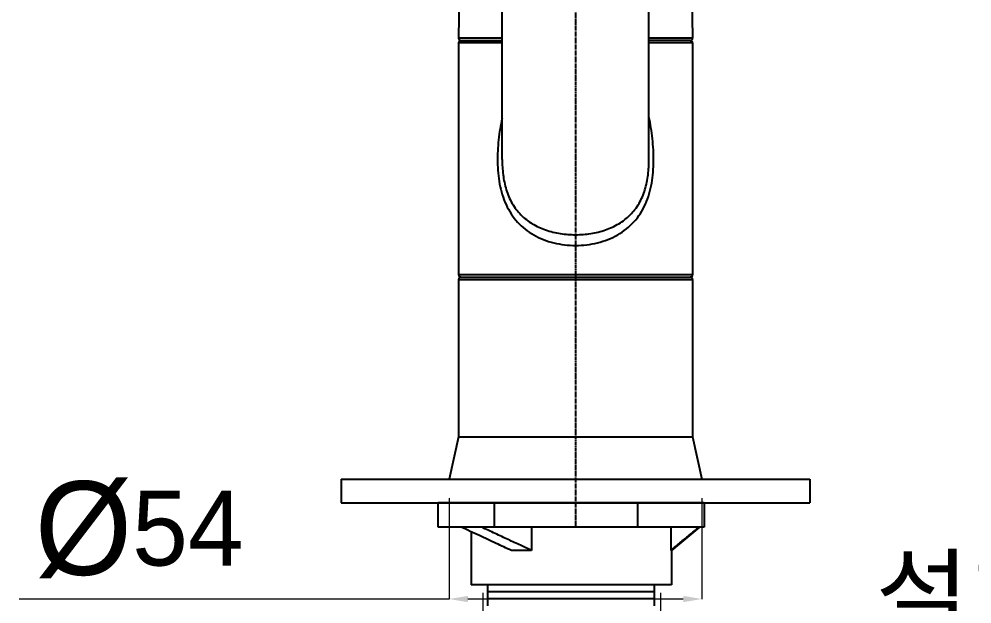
# Model space of a CAD drawing. Header units: millimetres. Extents: x 703 to 2175, y 672 to 1709.
# Drawn here: x 971.4 to 1174.9, y 1264 to 1388.9 of the extents above; entities that cross this region are included whole.
import ezdxf

# ---------------------------------------------------------------- set-up
doc = ezdxf.new("R2010")
doc.units = ezdxf.units.MM
doc.linetypes.add('CENTER', pattern=[0.6, 0.375, -0.075, 0.075, -0.075])
doc.layers.add('02___PRT_ALL_AXES', color=7, linetype='Continuous')
doc.styles.add('Daelim Dimension', font='')
doc.styles.get('Daelim Dimension').set_extended_font_data('나눔고딕')
doc.dimstyles.new('DEFAULT', dxfattribs={"dimscale": 2, "dimtxt": 2, "dimasz": 2, "dimexe": 0, "dimexo": 2, "dimgap": 1, "dimtad": 1, "dimdec": 1, "dimzin": 9, "dimdsep": 46, "dimtxsty": 'Daelim Dimension', "dimcen": 0.5, "dimclrd": 252, "dimclre": 252, "dimclrt": 3, "dimadec": 1, "dimazin": 0, "dimtfac": 1, "dimtdec": 1, "dimtix": 1, "dimtmove": 0, "dimatfit": 3, "dimfxl": 1, "dimtolj": 1, "dimtzin": 1, "dimlwd": 9, "dimlwe": 9, "dimarcsym": 0})

# ---------------------------------------------------------------- blocks, each defined once
blk = doc.blocks.new('*D4')
at = {"color": 5, "lineweight": 9, "transparency": 16777216}
for p, q in [((1063.25, 1286.59), (1063.25, 1265.03)), ((1117.25, 1286.59), (1117.25, 1265.03)), ((1063.25, 1265.03), (971.39, 1265.03)), ((1113.25, 1265.03), (1067.25, 1265.03))]:
    blk.add_line(p, q, dxfattribs=at)
at = {"color": 5, "transparency": 16777216}
for points in [[(1067.25, 1265.69), (1067.25, 1264.36), (1063.25, 1265.03)], [(1113.25, 1265.69), (1113.25, 1264.36), (1117.25, 1265.03)]]:
    blk.add_solid(points, dxfattribs=at)
at = {"layer": 'Defpoints', "color": 0, "transparency": 16777216}
for p in [(1063.25, 1290.59), (1117.25, 1290.59), (1117.25, 1265.03)]:
    blk.add_point(p, dxfattribs=at)
at = {"color": 7, "transparency": 16777216, "insert": (997.04, 1279.8), "char_height": 16, "attachment_point": 5, "style": 'Daelim Dimension'}
blk.add_mtext('\\A1;{\\H1.25x;\\C256;Ø}54', dxfattribs=at)
blk = doc.blocks.new('*D6')
at = {"color": 5, "lineweight": 9, "transparency": 16777216}
for p, q in [((1070.41, 1266.33), (1070.41, 1250.12)), ((1108.41, 1266.33), (1108.41, 1250.12)), ((1074.41, 1250.12), (1104.41, 1250.12)), ((1108.41, 1250.12), (1291.71, 1250.12))]:
    blk.add_line(p, q, dxfattribs=at)
at = {"color": 5, "transparency": 16777216}
for points in [[(1074.41, 1250.79), (1074.41, 1249.45), (1070.41, 1250.12)], [(1104.41, 1250.79), (1104.41, 1249.45), (1108.41, 1250.12)]]:
    blk.add_solid(points, dxfattribs=at)
at = {"layer": 'Defpoints', "color": 0, "transparency": 16777216}
for p in [(1070.41, 1270.33), (1108.41, 1270.33), (1108.41, 1250.12)]:
    blk.add_point(p, dxfattribs=at)
at = {"color": 7, "transparency": 16777216, "insert": (1219.73, 1264.9), "char_height": 16, "attachment_point": 5, "style": 'Daelim Dimension'}
blk.add_mtext('\\A1;설치구멍 {\\H1.25x;\\C256;Ø}38', dxfattribs=at)

msp = doc.modelspace()

# ---------------------------------------------------------------- linework, layer by layer
at = {"color": 1, "linetype": 'CENTER'}
msp.add_line((1090.25, 1528.6), (1090.25, 1280.59), dxfattribs=at)
at = {"color": 7, "linetype": 'Continuous'}
for p, q in [((1074.58, 1384.8), (1065.27, 1384.8)), ((1065.75, 1384.29), (1074.58, 1384.29)), ((1115.23, 1384.8), (1105.92, 1384.8)), ((1114.75, 1384.29), (1105.92, 1384.29)), ((1074.58, 1383.79), (1065.25, 1383.79)), ((1115.25, 1383.79), (1105.92, 1383.79)), ((1074.58, 1358.92), (1074.58, 1358.91)), ((1105.92, 1358.91), (1105.92, 1358.92)), ((1115.25, 1334.29), (1065.25, 1334.29)), ((1065.25, 1333.29), (1115.25, 1333.29)), ((1065.75, 1333.79), (1114.75, 1333.79)), ((1060.92, 1280.39), (1060.92, 1285.59)), ((1072.92, 1280.39), (1072.92, 1285.59)), ((1103.52, 1280.39), (1103.52, 1285.59)), ((1080.86, 1280.39), (1080.86, 1275.39)), ((1110.58, 1280.39), (1110.58, 1275.39)), ((1080.86, 1275.39), (1076.53, 1275.39)), ((1110.72, 1275.39), (1110.58, 1275.39))]:
    msp.add_line(p, q, dxfattribs=at)
for p, q in [((1040.21, 1290.59), (1140.29, 1290.59)), ((1058.82, 1290.59), (1119.82, 1290.59)), ((1040.21, 1285.59), (1140.29, 1285.59)), ((1117.72, 1285.59), (1060.92, 1285.59)), ((1063.12, 1285.59), (1115.52, 1285.59)), ((1117.72, 1285.59), (1117.72, 1280.39)), ((1117.72, 1280.39), (1060.92, 1280.39)), ((1116.72, 1280.39), (1110.72, 1275.39)), ((1071.52, 1263.59), (1071.52, 1268.09)), ((1107.12, 1263.59), (1107.12, 1268.09))]:
    msp.add_line(p, q)
for centre, start, end in [((1065.75, 1383.79), 90, 180), ((1065.77, 1384.79), 179.187, 270), ((1114.73, 1384.79), 270, 0.813), ((1114.75, 1383.79), 0, 90), ((1065.75, 1334.29), 180, 270), ((1065.75, 1333.29), 90, 180), ((1114.75, 1334.29), 270, 0), ((1114.75, 1333.29), 0, 90)]:
    msp.add_arc(centre, 0.5, start, end, dxfattribs=at)
for points, knots in [([(1074.57, 1367.73), (1074.39, 1366.97), (1074.09, 1365.43), (1073.78, 1363.09), (1073.6, 1360.73), (1073.56, 1358.35), (1073.68, 1355.99), (1074.09, 1352.9), (1074.96, 1349.92), (1076.42, 1347.26), (1077.8, 1345.49), (1079.43, 1343.97), (1081.94, 1342.29), (1085.57, 1340.89), (1088.68, 1340.53), (1090.25, 1340.53)], [0, 0, 0, 0, 0.063365, 0.127152, 0.191202, 0.255382, 0.319491, 0.383216, 0.507829, 0.568605, 0.62862, 0.688508, 0.748934, 0.872631, 1, 1, 1, 1]), ([(1090.25, 1340.53), (1091.83, 1340.53), (1094.96, 1340.9), (1098.62, 1342.31), (1101.13, 1344.02), (1102.77, 1345.56), (1104.14, 1347.35), (1105.59, 1350.05), (1106.45, 1353.06), (1106.84, 1356.17), (1106.98, 1359.35), (1106.8, 1362.54), (1106.37, 1365.68), (1106.09, 1367.24), (1105.93, 1368.01)], [0, 0, 0, 0, 0.12733, 0.250948, 0.311335, 0.371203, 0.431229, 0.492047, 0.61677, 0.680524, 0.744637, 0.872759, 0.936528, 1, 1, 1, 1]), ([(1074.58, 1358.91), (1074.58, 1357.82), (1074.69, 1355.63), (1075.33, 1352.43), (1076.37, 1349.94), (1077.54, 1348.2), (1078.9, 1346.65), (1080.97, 1345.06), (1083.85, 1343.76), (1086.99, 1342.99), (1089.16, 1342.83), (1090.25, 1342.83)], [0, 0, 0, 0, 0.128715, 0.256675, 0.381371, 0.442337, 0.502639, 0.622881, 0.745536, 0.87162, 1, 1, 1, 1]), ([(1090.25, 1342.83), (1091.34, 1342.83), (1093.51, 1342.99), (1096.65, 1343.76), (1099.53, 1345.06), (1101.6, 1346.65), (1102.96, 1348.2), (1104.13, 1349.94), (1105.18, 1352.43), (1105.81, 1355.63), (1105.92, 1357.82), (1105.92, 1358.91)], [0, 0, 0, 0, 0.128379, 0.254464, 0.377119, 0.49736, 0.557663, 0.618629, 0.743325, 0.871285, 1, 1, 1, 1])]:
    msp.add_open_spline(points, degree=3, knots=knots, dxfattribs=at)
at = {"color": 7, "linetype": 'Continuous', "start_tangent": (-0.907077, 0.420965), "end_tangent": (-0.906244, 0.422755)}
for points in [[(1076.53, 1275.39), (1073.29, 1276.9), (1069.71, 1278.57), (1065.8, 1280.39)], [(1080.86, 1275.39), (1078.46, 1276.51), (1075.87, 1277.71), (1073.09, 1279.01), (1070.13, 1280.39)]]:
    msp.add_spline(points, degree=3, dxfattribs=at)
at = {"start_tangent": (0.770379, 0.637587), "end_tangent": (0.769535, 0.638604)}
msp.add_spline([(1110.58, 1275.39), (1112.53, 1277.01), (1114.54, 1278.67), (1116.61, 1280.39)], degree=3, dxfattribs=at)
at = {"layer": '02___PRT_ALL_AXES', "color": 7, "linetype": 'Continuous'}
for p, q in [((1066.24, 1453.4), (1065.27, 1384.8)), ((1114.26, 1453.4), (1115.23, 1384.8)), ((1074.58, 1358.92), (1074.58, 1407.39)), ((1105.92, 1358.92), (1105.92, 1407.39)), ((1065.25, 1383.79), (1065.25, 1334.29)), ((1115.25, 1383.79), (1115.25, 1334.29)), ((1065.25, 1333.29), (1065.25, 1299.65)), ((1115.25, 1333.29), (1115.25, 1299.65)), ((1065.25, 1299.65), (1063.25, 1290.59)), ((1065.25, 1299.65), (1115.25, 1299.65)), ((1115.25, 1299.65), (1117.25, 1290.59)), ((1040.21, 1290.59), (1040.21, 1285.59)), ((1058.82, 1290.59), (1119.82, 1290.59)), ((1058.82, 1290.59), (1119.82, 1290.59)), ((1059.75, 1290.59), (1120.75, 1290.59)), ((1063.25, 1290.59), (1117.25, 1290.59)), ((1063.65, 1290.59), (1116.85, 1290.59)), ((1063.65, 1290.59), (1116.85, 1290.59)), ((1064.3, 1290.59), (1116.2, 1290.59)), ((1064.3, 1290.59), (1116.2, 1290.59)), ((1140.29, 1290.59), (1140.29, 1285.59)), ((1067.92, 1279.4), (1067.92, 1268.09)), ((1110.72, 1275.39), (1110.72, 1268.09)), ((1110.72, 1268.09), (1067.92, 1268.09)), ((1107.12, 1266.59), (1071.52, 1266.59)), ((1107.12, 1265.09), (1071.52, 1265.09))]:
    msp.add_line(p, q, dxfattribs=at)

# ---------------------------------------------------------------- dimensions: what is measured, and where the dimension line sits
at = {"color": 5}
for base, p1, p2, text, picture, middle in [((1117.25, 1265.03), (1063.25, 1290.59), (1117.25, 1290.59), '{\\H1.25x;\\C256;Ø}<>', '*D4', (997.04, 1265.03)), ((1108.41, 1250.12), (1070.41, 1270.33), (1108.41, 1270.33), '설치구멍 {\\H1.25x;\\C256;Ø}<>', '*D6', (1219.73, 1250.12))]:
    dim = msp.add_linear_dim(base=base, p1=p1, p2=p2, text=text, dimstyle='DEFAULT', override={"dimtxt": 8, "dimdec": 0, "dimclrd": 5, "dimclre": 5, "dimclrt": 7}, dxfattribs=at)
    dim.commit()
    dim.dimension.update_dxf_attribs({"geometry": picture, "text_midpoint": middle, "dimtype": 160})

doc.saveas('drawing.dxf')
